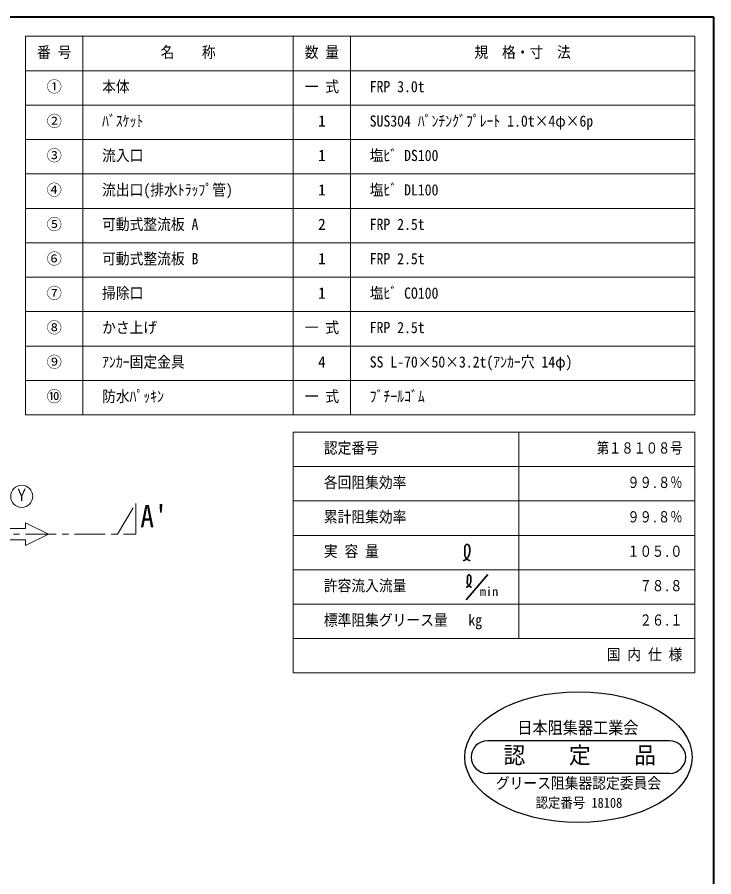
# Model space of a CAD drawing. Units: millimetres, scale not verified. Extents: x -2115 to 1935, y -1423 to 1387.
# Drawn here: x 796 to 1935, y -18 to 1387 of the extents above; entities that cross this region are included whole.
import ezdxf
from ezdxf.enums import TextEntityAlignment as Align

# ---------------------------------------------------------------- set-up
doc = ezdxf.new("R2010")
doc.units = ezdxf.units.MM
doc.header["$LTSCALE"] = 10
doc.linetypes.add('CHAIN1', pattern=[8, 5, -1, 1, -1])
doc.layers.add('0-0____1', color=4, linetype='Continuous', lineweight=9)
doc.styles.add('ＭＳ ゴシック', font='')
doc.styles.get('ＭＳ ゴシック').set_extended_font_data('MS Gothic')

msp = doc.modelspace()

# ---------------------------------------------------------------- linework, layer by layer
at = {"layer": '0-0____1', "color": 1, "lineweight": 40}
for p, q in [((1934.94, 1386.76), (-2115.06, 1386.76)), ((1934.94, -1423.24), (1934.94, 1386.76))]:
    msp.add_line(p, q, dxfattribs=at)
at = {"layer": '0-0____1', "color": 3, "lineweight": 18}
for p, q in [((1903.69, 1355.51), (809.94, 1355.51)), ((903.69, 736.76), (903.69, 1355.51)), ((1247.44, 736.76), (1247.44, 1355.51)), ((1341.19, 736.76), (1341.19, 1355.51)), ((1903.69, 736.76), (1903.69, 1355.51)), ((1903.69, 1299.26), (809.94, 1299.26)), ((1903.69, 1243.01), (809.94, 1243.01)), ((1903.69, 1186.76), (809.94, 1186.76)), ((1903.69, 1130.51), (809.94, 1130.51)), ((1903.69, 1074.26), (809.94, 1074.26)), ((1903.69, 1018.01), (809.94, 1018.01)), ((1903.69, 961.76), (809.94, 961.76)), ((1903.69, 905.51), (809.94, 905.51)), ((1903.69, 849.26), (809.94, 849.26)), ((1903.69, 793.01), (809.94, 793.01)), ((1903.69, 708.63), (1247.44, 708.63)), ((1247.44, 314.88), (1247.44, 708.63)), ((1616.19, 708.63), (1616.19, 371.13)), ((1903.69, 314.88), (1903.69, 708.63)), ((1903.69, 652.38), (1247.44, 652.38)), ((1903.69, 596.13), (1247.44, 596.13)), ((1903.69, 539.88), (1247.44, 539.88)), ((1903.69, 483.63), (1247.44, 483.63)), ((1903.69, 427.38), (1247.44, 427.38)), ((1903.69, 371.13), (1247.44, 371.13)), ((1903.69, 314.88), (1247.44, 314.88))]:
    msp.add_line(p, q, dxfattribs=at)
at = {"layer": '0-0____1', "linetype": 'CHAIN1'}
for p, q in [((959.94, 541.76), (989.94, 591.76)), ((989.94, 591.76), (989.94, 541.76)), ((-1110.06, 541.76), (989.94, 541.76))]:
    msp.add_line(p, q, dxfattribs=at)
at = {"layer": '0-0____1', "color": 7, "lineweight": 18}
for p, q in [((809.94, 551.13), (759.94, 551.13)), ((809.94, 560.51), (809.94, 551.13)), ((847.44, 541.76), (809.94, 560.51)), ((847.44, 541.76), (809.94, 523.01)), ((809.94, 532.38), (759.94, 532.38)), ((809.94, 532.38), (809.94, 523.01))]:
    msp.add_line(p, q, dxfattribs=at)
at = {"layer": '0-0____1', "color": 134, "lineweight": 35}
for p, q in [((1565.58, 475.94), (1530.22, 434.47)), ((1532, 464.57), (1531.97, 463.46)), ((1532.07, 465.69), (1532, 464.57)), ((1532.09, 471.51), (1532.05, 470.75)), ((1532.05, 470.75), (1532.05, 470.02)), ((1532.05, 470.02), (1532.08, 469.3)), ((1532.13, 466.8), (1532.07, 465.69)), ((1532.08, 469.3), (1532.11, 468.58)), ((1532.14, 471.95), (1532.09, 471.51)), ((1532.11, 468.58), (1532.14, 467.86)), ((1532.14, 467.44), (1532.13, 466.8)), ((1532.19, 472.29), (1532.14, 471.95)), ((1532.14, 467.86), (1532.14, 467.44)), ((1532.31, 472.87), (1532.19, 472.29)), ((1532.48, 473.43), (1532.31, 472.87)), ((1532.71, 473.95), (1532.48, 473.43)), ((1533.01, 474.41), (1532.71, 473.95)), ((1533.38, 474.79), (1533.01, 474.41)), ((1533.64, 474.96), (1533.38, 474.79)), ((1533.82, 475.05), (1533.64, 474.96)), ((1534.14, 475.16), (1533.82, 475.05)), ((1534.49, 475.23), (1534.14, 475.16)), ((1534.84, 475.26), (1534.49, 475.23)), ((1535.19, 475.25), (1534.84, 475.26)), ((1535.53, 475.2), (1535.19, 475.25)), ((1535.71, 475.15), (1535.53, 475.2)), ((1536.21, 474.92), (1535.71, 475.15)), ((1536.89, 474.28), (1536.21, 474.92)), ((1537.35, 473.4), (1536.89, 474.28)), ((1537.66, 472.34), (1537.35, 473.4)), ((1537.55, 463.6), (1537.71, 464.25)), ((1537.84, 471.18), (1537.66, 472.34)), ((1537.71, 464.25), (1537.78, 464.62)), ((1537.78, 464.62), (1537.85, 465.04)), ((1537.93, 469.99), (1537.84, 471.18)), ((1537.85, 465.04), (1537.94, 465.76)), ((1537.97, 469.32), (1537.93, 469.99)), ((1537.94, 465.76), (1538, 466.49)), ((1537.99, 468.83), (1537.97, 469.32)), ((1538.01, 468.02), (1537.99, 468.83)), ((1538, 466.49), (1538.02, 467.24)), ((1538.02, 467.24), (1538.01, 468.02)), ((1530.07, 455.21), (1530.5, 455.37)), ((1530.5, 455.37), (1531.22, 455.63)), ((1531.22, 455.63), (1531.94, 455.92)), ((1531.94, 455.92), (1532.62, 456.24)), ((1531.97, 463.46), (1532.01, 462.35)), ((1532.01, 462.35), (1532.16, 461.28)), ((1532.16, 461.28), (1532.33, 460.67)), ((1532.33, 460.67), (1532.43, 460.38)), ((1532.43, 460.38), (1532.63, 459.88)), ((1532.62, 456.24), (1533.27, 456.6)), ((1532.63, 459.88), (1532.88, 459.4)), ((1532.88, 459.4), (1533.16, 458.94)), ((1533.16, 458.94), (1533.47, 458.5)), ((1533.27, 456.6), (1533.88, 457.01)), ((1533.47, 458.5), (1533.81, 458.08)), ((1533.81, 458.08), (1534.02, 457.85)), ((1533.88, 457.01), (1534.21, 457.28)), ((1534.02, 457.85), (1534.18, 457.68)), ((1534.18, 457.68), (1534.46, 457.41)), ((1534.21, 457.28), (1534.48, 457.54)), ((1534.46, 457.41), (1534.76, 457.15)), ((1534.48, 457.54), (1534.91, 458.02)), ((1534.76, 457.15), (1535.07, 456.91)), ((1534.91, 458.02), (1535.31, 458.55)), ((1535.07, 456.91), (1535.38, 456.68)), ((1535.31, 458.55), (1535.66, 459.11)), ((1535.38, 456.68), (1535.71, 456.46)), ((1535.66, 459.11), (1535.99, 459.7)), ((1535.71, 456.46), (1535.9, 456.34)), ((1535.9, 456.34), (1536.15, 456.19)), ((1535.99, 459.7), (1536.3, 460.31)), ((1536.15, 456.19), (1536.6, 455.96)), ((1536.3, 460.31), (1536.46, 460.67)), ((1536.46, 460.67), (1536.63, 461.04)), ((1536.6, 455.96), (1537.05, 455.74)), ((1536.63, 461.04), (1536.9, 461.67)), ((1536.9, 461.67), (1537.14, 462.32)), ((1537.05, 455.74), (1537.51, 455.53)), ((1537.14, 462.32), (1537.36, 462.96)), ((1537.36, 462.96), (1537.55, 463.6)), ((1537.51, 455.53), (1537.98, 455.33)), ((1537.98, 455.33), (1538.45, 455.14)), ((1538.45, 455.14), (1538.72, 455.03))]:
    msp.add_line(p, q, dxfattribs=at)
at = {"layer": '0-0____1', "color": 5, "lineweight": 25}
for p, q in [((1862.44, 203.95), (1564.94, 203.95)), ((1862.44, 150.82), (1564.94, 150.82))]:
    msp.add_line(p, q, dxfattribs=at)
at = {"layer": '0-0____1', "color": 3, "lineweight": 18}
msp.add_lwpolyline([(1903.69, 736.76), (809.94, 736.76), (809.94, 1355.51)], dxfattribs=at)
at = {"layer": '0-0____1', "color": 134, "lineweight": 35}
for points in [[(1525.36, 498.41), (1525.93, 498.61), (1526.9, 498.97), (1527.85, 499.35), (1528.77, 499.77), (1529.63, 500.25), (1530.44, 500.81), (1530.88, 501.17), (1531.24, 501.51), (1531.82, 502.15), (1532.34, 502.86), (1532.82, 503.61), (1533.26, 504.39), (1533.67, 505.2), (1533.89, 505.68), (1534.11, 506.17), (1534.46, 507.02), (1534.79, 507.88), (1535.08, 508.74), (1535.33, 509.59), (1535.54, 510.45), (1535.64, 510.95), (1535.74, 511.5), (1535.86, 512.47), (1535.93, 513.44), (1535.96, 514.44), (1535.95, 515.48), (1535.92, 516.56), (1535.89, 517.21), (1535.85, 518.11), (1535.72, 519.7), (1535.48, 521.24), (1535.07, 522.66), (1534.45, 523.83), (1533.55, 524.68), (1532.89, 524.99), (1532.64, 525.05), (1532.19, 525.13), (1531.72, 525.14), (1531.25, 525.1)], [(1531.25, 525.1), (1530.79, 525.01), (1530.36, 524.85), (1530.13, 524.74), (1529.78, 524.51), (1529.28, 524.01), (1528.88, 523.39), (1528.57, 522.7), (1528.34, 521.95), (1528.19, 521.17), (1528.12, 520.73), (1528.06, 520.13), (1528.01, 519.13), (1528.01, 518.15), (1528.04, 517.19), (1528.08, 516.23), (1528.12, 515.27), (1528.12, 514.71), (1528.1, 513.86), (1528.03, 512.38), (1527.94, 510.89), (1527.89, 509.4), (1527.94, 507.93), (1528.16, 506.49), (1528.37, 505.68), (1528.51, 505.29), (1528.78, 504.63), (1529.1, 504), (1529.48, 503.38), (1529.89, 502.79), (1530.35, 502.23), (1530.63, 501.92), (1530.84, 501.7), (1531.22, 501.34), (1531.61, 500.99), (1532.02, 500.67), (1532.45, 500.36), (1532.88, 500.07), (1533.14, 499.91), (1533.47, 499.72)], [(1533.47, 499.72), (1534.07, 499.4), (1534.67, 499.1), (1535.29, 498.83), (1535.91, 498.56), (1536.53, 498.31), (1536.9, 498.16)]]:
    msp.add_lwpolyline(points, dxfattribs=at)
at = {"layer": '0-0____1', "color": 7, "lineweight": 18}
msp.add_circle((803.69, 603.63), 18.12, dxfattribs=at)
at = {"layer": '0-0____1', "color": 5, "lineweight": 25}
for centre, start, end in [((1564.94, 177.38), 90, 270), ((1862.44, 177.38), 270, 90)]:
    msp.add_arc(centre, 26.56, start, end, dxfattribs=at)
msp.add_ellipse((1713.69, 177.38), major_axis=(185.94, 0), ratio=0.575, dxfattribs=at)

# ---------------------------------------------------------------- texts
at = {"layer": '0-0____1', "color": 7, "style": 'ＭＳ ゴシック'}
for s, height, width, p in [('番 号', 18.33, 0.9, (828.69, 1314.88)), ('名\u3000\u3000称', 18.33, 0.9, (1030.56, 1314.88)), ('数 量', 18.33, 0.9, (1266.19, 1314.88)), ('規\u3000格・寸\u3000法', 18.33, 0.9, (1543.69, 1314.88)), ('本体', 18.33, 0.9, (934.94, 1258.63)), ('一 式', 18.33, 0.9, (1266.19, 1258.63)), ('FRP 3.0t', 18.33, 0.9, (1372.44, 1258.63)), ('ﾊﾞｽｹｯﾄ', 18.33, 0.9, (934.94, 1202.38)), ('SUS304 ﾊﾟﾝﾁﾝｸﾞﾌﾟﾚｰﾄ 1.0t×4φ×6p', 18.33, 0.9, (1372.44, 1202.38)), ('流入口', 18.33, 0.9, (934.94, 1146.13)), ('塩ﾋﾞ DS100', 18.33, 0.9, (1372.44, 1146.13)), ('流出口(排水ﾄﾗｯﾌﾟ管)', 18.33, 0.9, (934.94, 1089.88)), ('塩ﾋﾞ DL100', 18.33, 0.9, (1372.44, 1089.88)), ('可動式整流板 A', 18.33, 0.9, (934.94, 1033.63)), ('FRP 2.5t', 18.33, 0.9, (1372.44, 1033.63)), ('可動式整流板 B', 18.33, 0.9, (934.94, 977.38)), ('FRP 2.5t', 18.33, 0.9, (1372.44, 977.38)), ('掃除口', 18.33, 0.9, (934.94, 921.13)), ('塩ﾋﾞ CO100', 18.33, 0.9, (1372.44, 921.13)), ('かさ上げ', 18.33, 0.9, (934.94, 864.88)), ('一 式', 18.33, 0.9, (1266.19, 864.88)), ('FRP 2.5t', 18.33, 0.9, (1372.44, 864.88)), ('ｱﾝｶｰ固定金具', 18.33, 0.9, (934.94, 808.63)), ('SS L-70×50×3.2t(ｱﾝｶｰ穴 14φ)', 18.33, 0.9, (1372.44, 808.63)), ('防水ﾊﾟｯｷﾝ', 18.33, 0.9, (934.94, 752.38)), ('一 式', 18.33, 0.9, (1266.19, 752.38)), ('ﾌﾞﾁｰﾙｺﾞﾑ', 18.33, 0.9, (1372.44, 752.38)), ('認定番号', 18.33, 0.9, (1297.44, 668.01)), ('第１８１０８号', 18.33, 0.8, (1743.69, 668.01)), ('各回阻集効率', 18.33, 0.9, (1297.44, 611.76)), ('９９.８％', 18.33, 0.8, (1793.69, 611.76)), ('Ｙ', 20.16, 0.8, (792.44, 589.88)), ("A'", 36.66, 0.9, (997.44, 541.76)), ('累計阻集効率', 18.33, 0.9, (1297.44, 555.51)), ('９９.８％', 18.33, 0.8, (1793.69, 555.51)), ('実 容 量', 18.33, 0.9, (1297.44, 499.26)), ('１０５.０', 18.33, 0.8, (1793.69, 499.26)), ('許容流入流量', 18.33, 0.9, (1297.44, 443.01)), ('７８.８', 18.33, 0.8, (1813.69, 443.01)), ('標準阻集グリース量\u3000 ㎏', 18.33, 0.9, (1297.44, 386.76)), ('２６.１', 18.33, 0.8, (1813.69, 386.76)), ('国 内 仕 様', 18.33, 0.9, (1759.94, 330.51)), ('日本阻集器工業会', 20.16, 0.9, (1613.69, 209.32)), ('認\u3000\u3000定\u3000\u3000品', 27.49, 0.95, (1591.19, 158.63)), ('グリース阻集器認定委員会', 18.33, 0.9, (1578.69, 120.26)), ('認定番号 18108', 16.5, 0.9, (1643.69, 89.63))]:
    msp.add_text(s, height=height, dxfattribs=dict(at, width=width)).set_placement(p, align=Align.BOTTOM_LEFT)
for s, height, p in [('①', 18.33, (844.31, 1258.63)), ('②', 18.33, (844.31, 1202.38)), ('1', 18.33, (1288.06, 1202.38)), ('③', 18.33, (844.31, 1146.13)), ('1', 18.33, (1288.06, 1146.13)), ('④', 18.33, (844.31, 1089.88)), ('1', 18.33, (1288.06, 1089.88)), ('⑤', 18.33, (844.31, 1033.63)), ('2', 18.33, (1288.06, 1033.63)), ('⑥', 18.33, (844.31, 977.38)), ('1', 18.33, (1288.06, 977.38)), ('⑦', 18.33, (844.31, 921.13)), ('1', 18.33, (1288.06, 921.13)), ('⑧', 18.33, (844.31, 864.88)), ('⑨', 18.33, (844.31, 808.63)), ('4', 18.33, (1288.06, 808.63)), ('⑩', 18.33, (844.31, 752.38)), ('min', 14.66, (1552.53, 436.3))]:
    msp.add_text(s, height=height, dxfattribs=at).set_placement(p, align=Align.BOTTOM_LEFT)

doc.saveas('drawing.dxf')
